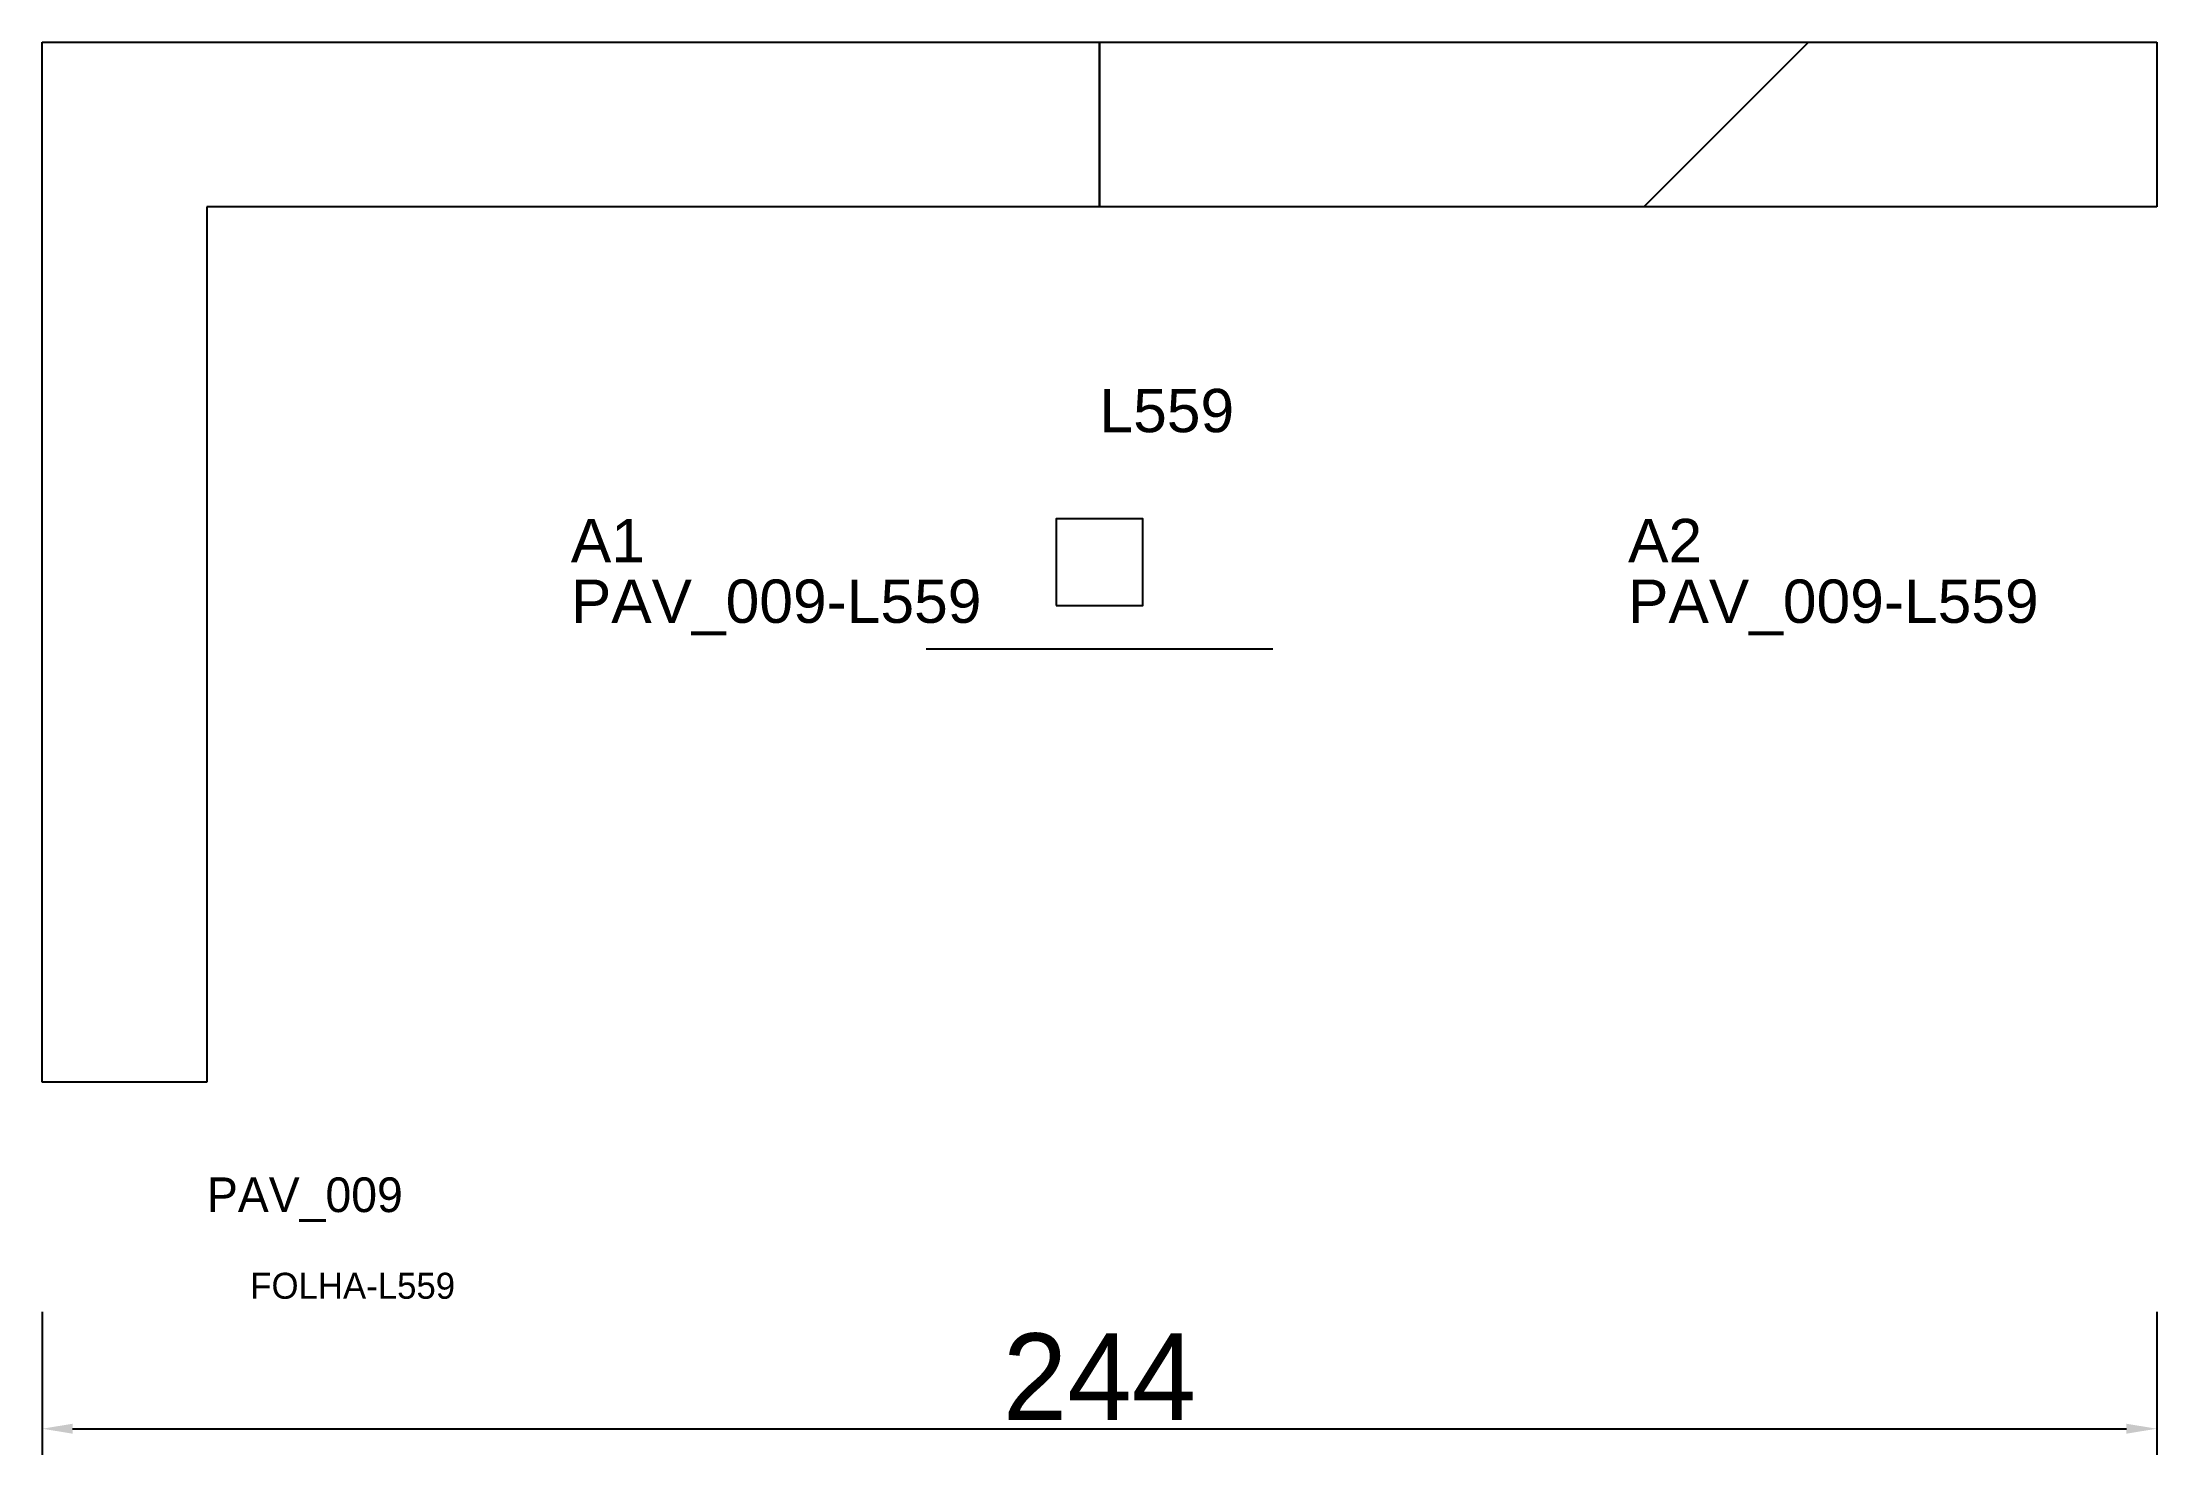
# Model space of a CAD drawing. Header units: metres. Extents: x 222 to 466, y 38 to 202.
import ezdxf

# ---------------------------------------------------------------- set-up
doc = ezdxf.new("R2010")
doc.units = ezdxf.units.M
for name, color, linetype in [('3', 3, 'CONTINUOUS'), ('AUX00', 7, 'CONTINUOUS'), ('COTA', 241, 'CONTINUOUS'), ('FOLHA', 255, 'CONTINUOUS'), ('Hachura', 251, 'CONTINUOUS'), ('NOMENCLATURA', 7, 'CONTINUOUS'), ('Nível', 160, 'CONTINUOUS'), ('Painéis', 200, 'CONTINUOUS'), ('Pilares', 5, 'CONTINUOUS'), ('SARR_2.2x7', 40, 'CONTINUOUS')]:
    doc.layers.add(name, color=color, linetype=linetype)
doc.styles.add('ARIAL', font='Arial.ttf')
doc.styles.add('STR_STANDARD', font='arial.ttf')
doc.dimstyles.new('EZ DXF', dxfattribs={"dimtxt": 10, "dimasz": 3.5, "dimexe": 3, "dimexo": 1.5, "dimgap": 1, "dimtad": 1, "dimdec": 1, "dimdsep": 46, "dimcen": 2.5, "dimazin": 3, "dimtfac": 1, "dimtmove": 0, "dimatfit": 3})

msp = doc.modelspace()

# ---------------------------------------------------------------- hatches: boundary and pattern name
at = {"layer": 'Hachura'}
h = msp.add_hatch(dxfattribs=at)
h.set_pattern_fill('ANSI31', scale=50)
h.paths.add_polyline_path([(241.2, 81.5), (222.2, 81.5), (222.2, 201.5), (466.2, 201.5), (466.2, 182.5), (241.2, 182.5), (241.2, 81.5)])
h = msp.add_hatch(dxfattribs=at)
h.set_pattern_fill('ANSI31', scale=50)
h.paths.add_polyline_path([(241.2, 81.5), (222.2, 81.5), (222.2, 201.5), (466.2, 201.5), (466.2, 182.5), (241.2, 182.5), (241.2, 81.5)])

# ---------------------------------------------------------------- linework, layer by layer
at = {"layer": '3'}
msp.add_lwpolyline([(344.2, 182.5), (344.2, 201.5)], close=True, dxfattribs=at)
msp.add_lwpolyline([(344.2, 182.5), (344.2, 201.5)], close=True, dxfattribs=at)
at = {"layer": 'Painéis', "color": 200}
for p, q in [((222.2, 81.5), (222.2, 201.5)), ((222.2, 201.5), (466.2, 201.5)), ((222.2, 81.5), (222.2, 201.5)), ((222.2, 201.5), (466.2, 201.5)), ((466.2, 201.5), (466.2, 182.5)), ((466.2, 201.5), (466.2, 182.5)), ((466.2, 182.5), (241.2, 182.5)), ((241.2, 182.5), (241.2, 81.5)), ((466.2, 182.5), (241.2, 182.5)), ((241.2, 182.5), (241.2, 81.5)), ((241.2, 81.5), (222.2, 81.5)), ((241.2, 81.5), (222.2, 81.5)), ((241.2, 81.5), (241.2, 81.5)), ((241.2, 81.5), (241.2, 81.5))]:
    msp.add_line(p, q, dxfattribs=at)
at = {"layer": 'Pilares'}
msp.add_lwpolyline([(339.2, 136.5), (349.2, 136.5), (349.2, 146.5), (339.2, 146.5)], close=True, dxfattribs=at)
msp.add_lwpolyline([(339.2, 136.5), (349.2, 136.5), (349.2, 146.5), (339.2, 146.5)], close=True, dxfattribs=at)
at = {"layer": 'SARR_2.2x7'}
msp.add_line((324.2, 131.5), (364.2, 131.5), dxfattribs=at)
msp.add_line((324.2, 131.5), (364.2, 131.5), dxfattribs=at)

# ---------------------------------------------------------------- texts
at = {"layer": '3', "style": 'STR_STANDARD'}
for s, p in [('A1', (283.2, 141.5)), ('A1', (283.2, 141.5)), ('A2', (405.2, 141.5)), ('A2', (405.2, 141.5))]:
    msp.add_text(s, height=5, dxfattribs=at).set_placement(p)
at = {"layer": 'AUX00', "style": 'STR_STANDARD'}
for p in [(283.2, 134.5), (283.2, 134.5), (405.2, 134.5), (405.2, 134.5)]:
    msp.add_text('PAV_009-L559', height=5, dxfattribs=at).set_placement(p)
at = {"layer": 'FOLHA'}
msp.add_text('FOLHA-L559', height=3, dxfattribs=at).set_placement((246.2, 56.5))
msp.add_text('FOLHA-L559', height=3, dxfattribs=at).set_placement((246.2, 56.5))
at = {"layer": 'NOMENCLATURA', "insert": (344.2, 161.5), "char_height": 5, "attachment_point": 1, "style": 'ARIAL'}
msp.add_mtext('L559', dxfattribs=at)
msp.add_mtext('L559', dxfattribs=at)
at = {"layer": 'Nível'}
msp.add_text('PAV_009', height=4, dxfattribs=at).set_placement((241.2, 66.5))
msp.add_text('PAV_009', height=4, dxfattribs=at).set_placement((241.2, 66.5))

# ---------------------------------------------------------------- dimensions: what is measured, and where the dimension line sits
at = {"layer": 'COTA'}
msp.add_linear_dim(base=(222.2, 41.5), p1=(222.2, 56.5), p2=(466.2, 56.5), dimstyle='EZ DXF', dxfattribs=at).render()
msp.add_linear_dim(base=(222.2, 41.5), p1=(222.2, 56.5), p2=(466.2, 56.5), dimstyle='EZ DXF', dxfattribs=at).render()

doc.saveas('drawing.dxf')
